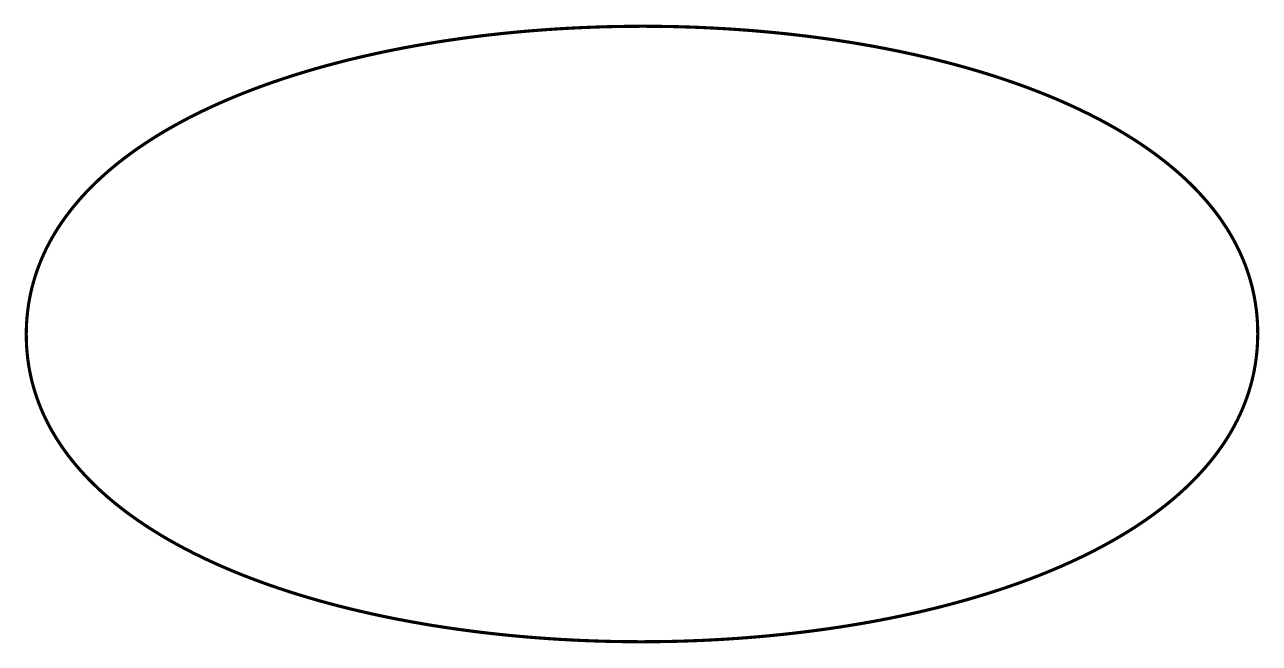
# Model space of a CAD drawing. Extents: x 0.05 to 3.99, y 0.05 to 2.02.
import ezdxf

# ---------------------------------------------------------------- set-up
doc = ezdxf.new("R2010")
doc.units = 0
doc.header["$LTSCALE"] = 0.166667
doc.layers.add('FOREGROUND', color=7, linetype='CONTINUOUS')

msp = doc.modelspace()

# ---------------------------------------------------------------- linework, layer by layer
at = {"layer": 'FOREGROUND', "linetype": 'CONTINUOUS', "const_width": 0.01}
msp.add_lwpolyline([(3.986664, 1.035), (3.986536, 1.048657), (3.986123, 1.062218), (3.985428, 1.075683), (3.984452, 1.089054), (3.983198, 1.102328), (3.981667, 1.115507), (3.979862, 1.128591), (3.977784, 1.141579), (3.975435, 1.154472), (3.972818, 1.167269), (3.969934, 1.179971), (3.966786, 1.192577), (3.963374, 1.205088), (3.959703, 1.217503), (3.955773, 1.229822), (3.951586, 1.242047), (3.947144, 1.254175), (3.94245, 1.266209), (3.937506, 1.278146), (3.932312, 1.289989), (3.926872, 1.301735), (3.921188, 1.313386), (3.91526, 1.324942), (3.909092, 1.336402), (3.902686, 1.347767), (3.896042, 1.359036), (3.889165, 1.37021), (3.882054, 1.381288), (3.874713, 1.392271), (3.867143, 1.403159), (3.859346, 1.41395), (3.851325, 1.424647), (3.843081, 1.435247), (3.834616, 1.445753), (3.825932, 1.456162), (3.817032, 1.466477), (3.807917, 1.476696), (3.79859, 1.486819), (3.789051, 1.496847), (3.779304, 1.506779), (3.76935, 1.516616), (3.759192, 1.526357), (3.74883, 1.536003), (3.738268, 1.545553), (3.727507, 1.555008), (3.71655, 1.564367), (3.705397, 1.573631), (3.694052, 1.5828), (3.682516, 1.591872), (3.670791, 1.60085), (3.65888, 1.609732), (3.646784, 1.618518), (3.634504, 1.627209), (3.622044, 1.635804), (3.609406, 1.644304), (3.59659, 1.652709), (3.5836, 1.661017), (3.570437, 1.669231), (3.557102, 1.677349), (3.5436, 1.685371), (3.52993, 1.693298), (3.516095, 1.701129), (3.502098, 1.708865), (3.48794, 1.716506), (3.473622, 1.72405), (3.459148, 1.7315), (3.444519, 1.738854), (3.429738, 1.746112), (3.414805, 1.753275), (3.399724, 1.760343), (3.384495, 1.767314), (3.369122, 1.774191), (3.353606, 1.780972), (3.337948, 1.787657), (3.322152, 1.794247), (3.306219, 1.800742), (3.290151, 1.80714), (3.273951, 1.813444), (3.257619, 1.819652), (3.241158, 1.825764), (3.224571, 1.831781), (3.207858, 1.837703), (3.191022, 1.843529), (3.174066, 1.849259), (3.156991, 1.854894), (3.139798, 1.860433), (3.122491, 1.865877), (3.10507, 1.871226), (3.087539, 1.876479), (3.069899, 1.881636), (3.052151, 1.886698), (3.034299, 1.891665), (3.016344, 1.896536), (2.998287, 1.901311), (2.980132, 1.905991), (2.961879, 1.910575), (2.943532, 1.915064), (2.925092, 1.919458), (2.90656, 1.923756), (2.88794, 1.927958), (2.869232, 1.932065), (2.850439, 1.936077), (2.831564, 1.939993), (2.812607, 1.943813), (2.793571, 1.947538), (2.774458, 1.951168), (2.75527, 1.954702), (2.736009, 1.95814), (2.716677, 1.961483), (2.697276, 1.964731), (2.677808, 1.967883), (2.658274, 1.970939), (2.638678, 1.9739), (2.61902, 1.976766), (2.599304, 1.979535), (2.57953, 1.98221), (2.559701, 1.984789), (2.539819, 1.987272), (2.519886, 1.98966), (2.499903, 1.991953), (2.479874, 1.99415), (2.459799, 1.996251), (2.439681, 1.998257), (2.419522, 2.000168), (2.399324, 2.001983), (2.379089, 2.003702), (2.358818, 2.005326), (2.338515, 2.006855), (2.31818, 2.008288), (2.297816, 2.009625), (2.277425, 2.010867), (2.257008, 2.012014), (2.236568, 2.013065), (2.216108, 2.01402), (2.195628, 2.01488), (2.17513, 2.015645), (2.154618, 2.016314), (2.134092, 2.016887), (2.113555, 2.017365), (2.093009, 2.017748), (2.072455, 2.018035), (2.051897, 2.018226), (2.031335, 2.018322), (2.010771, 2.018322), (1.990209, 2.018227), (1.969649, 2.018037), (1.949094, 2.017751), (1.928546, 2.017369), (1.908006, 2.016892), (1.887477, 2.01632), (1.866961, 2.015652), (1.846459, 2.014888), (1.825974, 2.014029), (1.805508, 2.013075), (1.785063, 2.012025), (1.76464, 2.010879), (1.744242, 2.009638), (1.723871, 2.008302), (1.703528, 2.006869), (1.683216, 2.005342), (1.662936, 2.003719), (1.642691, 2.002), (1.622483, 2.000186), (1.602314, 1.998277), (1.582185, 1.996272), (1.562098, 1.994171), (1.542057, 1.991975), (1.522062, 1.989684), (1.502115, 1.987296), (1.482219, 1.984814), (1.462376, 1.982236), (1.442588, 1.979562), (1.422856, 1.976793), (1.403182, 1.973929), (1.383569, 1.970969), (1.364019, 1.967913), (1.344533, 1.964762), (1.325114, 1.961515), (1.305764, 1.958173), (1.286484, 1.954736), (1.267276, 1.951203), (1.248143, 1.947574), (1.229087, 1.94385), (1.210109, 1.94003), (1.191212, 1.936115), (1.172397, 1.932105), (1.153667, 1.927998), (1.135023, 1.923797), (1.116467, 1.9195), (1.098003, 1.915107), (1.079631, 1.910619), (1.061353, 1.906035), (1.043172, 1.901356), (1.025089, 1.896582), (1.007106, 1.891712), (0.989227, 1.886746), (0.971451, 1.881685), (0.953782, 1.876528), (0.936222, 1.871276), (0.918772, 1.865928), (0.901435, 1.860485), (0.884211, 1.854947), (0.867105, 1.849312), (0.850117, 1.843583), (0.833249, 1.837758), (0.816504, 1.831837), (0.799883, 1.825821), (0.783388, 1.819709), (0.767022, 1.813502), (0.750786, 1.807199), (0.734683, 1.800801), (0.718714, 1.794307), (0.702882, 1.787718), (0.687188, 1.781033), (0.671634, 1.774253), (0.656222, 1.767378), (0.640955, 1.760406), (0.625835, 1.75334), (0.610863, 1.746177), (0.596041, 1.73892), (0.581371, 1.731566), (0.566856, 1.724118), (0.552497, 1.716574), (0.538296, 1.708934), (0.524256, 1.701199), (0.510378, 1.693368), (0.496665, 1.685442), (0.483117, 1.67742), (0.469739, 1.669303), (0.45653, 1.66109), (0.443494, 1.652781), (0.430631, 1.644378), (0.417946, 1.635878), (0.405438, 1.627284), (0.393111, 1.618593), (0.380966, 1.609808), (0.369005, 1.600926), (0.357231, 1.591949), (0.345645, 1.582877), (0.334249, 1.573709), (0.323045, 1.564446), (0.312036, 1.555087), (0.301223, 1.545633), (0.290608, 1.536083), (0.280193, 1.526438), (0.269981, 1.516697), (0.259972, 1.50686), (0.25017, 1.496929), (0.240576, 1.486901), (0.231193, 1.476778), (0.222021, 1.46656), (0.213064, 1.456246), (0.204323, 1.445837), (0.1958, 1.435332), (0.187498, 1.424731), (0.179417, 1.414035), (0.171561, 1.403244), (0.16393, 1.392357), (0.156528, 1.381375), (0.149357, 1.370297), (0.142417, 1.359123), (0.135711, 1.347854), (0.129242, 1.33649), (0.12301, 1.32503), (0.117019, 1.313475), (0.11127, 1.301824), (0.105765, 1.290077), (0.100506, 1.278235), (0.095496, 1.266298), (0.090735, 1.254265), (0.086226, 1.242136), (0.081972, 1.229912), (0.077974, 1.217593), (0.074233, 1.205178), (0.070753, 1.192667), (0.067535, 1.180061), (0.064581, 1.167359), (0.061893, 1.154562), (0.059473, 1.14167), (0.057323, 1.128682), (0.055445, 1.115598), (0.053841, 1.102419), (0.052513, 1.089145), (0.051464, 1.075774), (0.050694, 1.062309), (0.050206, 1.048748), (0.050003, 1.035091), (0.050003, 1.035091), (0.050128, 1.021434), (0.050538, 1.007873), (0.051231, 0.994408), (0.052204, 0.981037), (0.053456, 0.967763), (0.054985, 0.954584), (0.056788, 0.9415), (0.058864, 0.928512), (0.06121, 0.915619), (0.063825, 0.902821), (0.066706, 0.89012), (0.069852, 0.877513), (0.073261, 0.865002), (0.07693, 0.852587), (0.080858, 0.840267), (0.085043, 0.828043), (0.089482, 0.815914), (0.094174, 0.80388), (0.099116, 0.791943), (0.104307, 0.7801), (0.109745, 0.768353), (0.115428, 0.756702), (0.121353, 0.745146), (0.127519, 0.733685), (0.133923, 0.72232), (0.140564, 0.71105), (0.14744, 0.699876), (0.154549, 0.688798), (0.161888, 0.677815), (0.169456, 0.666927), (0.177251, 0.656135), (0.18527, 0.645438), (0.193512, 0.634837), (0.201975, 0.624331), (0.210656, 0.613921), (0.219555, 0.603606), (0.228668, 0.593387), (0.237994, 0.583263), (0.24753, 0.573235), (0.257275, 0.563302), (0.267227, 0.553465), (0.277384, 0.543723), (0.287744, 0.534077), (0.298304, 0.524526), (0.309063, 0.515071), (0.320019, 0.505711), (0.33117, 0.496447), (0.342513, 0.487278), (0.354047, 0.478204), (0.365771, 0.469227), (0.37768, 0.460344), (0.389775, 0.451557), (0.402053, 0.442866), (0.414511, 0.43427), (0.427148, 0.425769), (0.439962, 0.417364), (0.452951, 0.409055), (0.466113, 0.400841), (0.479445, 0.392723), (0.492947, 0.384699), (0.506615, 0.376772), (0.520448, 0.36894), (0.534444, 0.361203), (0.548601, 0.353562), (0.562917, 0.346017), (0.577389, 0.338567), (0.592017, 0.331212), (0.606797, 0.323953), (0.621729, 0.316789), (0.636809, 0.309721), (0.652036, 0.302749), (0.667408, 0.295872), (0.682923, 0.28909), (0.698579, 0.282404), (0.714374, 0.275813), (0.730305, 0.269318), (0.746372, 0.262918), (0.762572, 0.256614), (0.778902, 0.250405), (0.795362, 0.244292), (0.811948, 0.238275), (0.82866, 0.232352), (0.845494, 0.226526), (0.86245, 0.220794), (0.879524, 0.215159), (0.896716, 0.209618), (0.914022, 0.204174), (0.931441, 0.198824), (0.948972, 0.193571), (0.966611, 0.188412), (0.984358, 0.18335), (1.002209, 0.178382), (1.020163, 0.17351), (1.038219, 0.168734), (1.056373, 0.164053), (1.074625, 0.159468), (1.092972, 0.154978), (1.111411, 0.150584), (1.129942, 0.146285), (1.148562, 0.142082), (1.167268, 0.137974), (1.18606, 0.133962), (1.204935, 0.130045), (1.223891, 0.126223), (1.242926, 0.122498), (1.262038, 0.118867), (1.281226, 0.115332), (1.300486, 0.111893), (1.319818, 0.108549), (1.339218, 0.105301), (1.358686, 0.102148), (1.378219, 0.09909), (1.397815, 0.096129), (1.417472, 0.093262), (1.437188, 0.090491), (1.456961, 0.087816), (1.47679, 0.085236), (1.496671, 0.082752), (1.516604, 0.080363), (1.536586, 0.078069), (1.556615, 0.075871), (1.576689, 0.073769), (1.596807, 0.071762), (1.616965, 0.069851), (1.637163, 0.068035), (1.657398, 0.066314), (1.677668, 0.064689), (1.697972, 0.06316), (1.718306, 0.061726), (1.73867, 0.060388), (1.759061, 0.059145), (1.779477, 0.057997), (1.799917, 0.056945), (1.820378, 0.055989), (1.840857, 0.055128), (1.861355, 0.054363), (1.881867, 0.053693), (1.902393, 0.053118), (1.92293, 0.052639), (1.943476, 0.052256), (1.964029, 0.051968), (1.984588, 0.051775), (2.00515, 0.051679), (2.025713, 0.051677), (2.046276, 0.051771), (2.066835, 0.051961), (2.08739, 0.052246), (2.107939, 0.052626), (2.128479, 0.053102), (2.149008, 0.053674), (2.169524, 0.054341), (2.190026, 0.055104), (2.210511, 0.055962), (2.230977, 0.056915), (2.251423, 0.057964), (2.271846, 0.059109), (2.292244, 0.060349), (2.312616, 0.061685), (2.332959, 0.063116), (2.353271, 0.064642), (2.373551, 0.066265), (2.393796, 0.067982), (2.414004, 0.069795), (2.434174, 0.071704), (2.454304, 0.073708), (2.47439, 0.075808), (2.494432, 0.078003), (2.514428, 0.080293), (2.534375, 0.08268), (2.554271, 0.085161), (2.574115, 0.087738), (2.593904, 0.090411), (2.613636, 0.093179), (2.63331, 0.096043), (2.652924, 0.099002), (2.672475, 0.102057), (2.691961, 0.105207), (2.711381, 0.108452), (2.730732, 0.111794), (2.750012, 0.11523), (2.769221, 0.118763), (2.788354, 0.12239), (2.807411, 0.126113), (2.82639, 0.129932), (2.845288, 0.133846), (2.864103, 0.137856), (2.882834, 0.141961), (2.901479, 0.146162), (2.920035, 0.150458), (2.938501, 0.15485), (2.956874, 0.159337), (2.975152, 0.16392), (2.993334, 0.168598), (3.011418, 0.173372), (3.029401, 0.178242), (3.047282, 0.183206), (3.065058, 0.188267), (3.082728, 0.193422), (3.100289, 0.198674), (3.11774, 0.204021), (3.135079, 0.209463), (3.152303, 0.215001), (3.169411, 0.220634), (3.1864, 0.226363), (3.203269, 0.232187), (3.220015, 0.238107), (3.236637, 0.244123), (3.253133, 0.250234), (3.2695, 0.25644), (3.285737, 0.262742), (3.301841, 0.269139), (3.317812, 0.275632), (3.333645, 0.282221), (3.349341, 0.288905), (3.364896, 0.295684), (3.380308, 0.302559), (3.395576, 0.30953), (3.410698, 0.316596), (3.425672, 0.323757), (3.440495, 0.331014), (3.455166, 0.338367), (3.469683, 0.345815), (3.484043, 0.353359), (3.498245, 0.360998), (3.512287, 0.368732), (3.526166, 0.376562), (3.539881, 0.384488), (3.55343, 0.392509), (3.56681, 0.400626), (3.58002, 0.408838), (3.593058, 0.417146), (3.605922, 0.425549), (3.618609, 0.434047), (3.631118, 0.442642), (3.643447, 0.451331), (3.655594, 0.460117), (3.667556, 0.468997), (3.679332, 0.477974), (3.69092, 0.487045), (3.702318, 0.496213), (3.713523, 0.505475), (3.724534, 0.514834), (3.735349, 0.524288), (3.745966, 0.533837), (3.756382, 0.543482), (3.766596, 0.553222), (3.776607, 0.563058), (3.78641, 0.57299), (3.796006, 0.583016), (3.805392, 0.593139), (3.814565, 0.603357), (3.823524, 0.61367), (3.832267, 0.624079), (3.840792, 0.634584), (3.849097, 0.645184), (3.857179, 0.655879), (3.865037, 0.66667), (3.87267, 0.677557), (3.880074, 0.688539), (3.887248, 0.699617), (3.89419, 0.71079), (3.900897, 0.722058), (3.907369, 0.733423), (3.913602, 0.744882), (3.919596, 0.756437), (3.925347, 0.768088), (3.930854, 0.779834), (3.936115, 0.791676), (3.941128, 0.803613), (3.945891, 0.815646), (3.950402, 0.827774), (3.954658, 0.839998), (3.958659, 0.852318), (3.962402, 0.864732), (3.965884, 0.877243), (3.969105, 0.889849), (3.972061, 0.90255), (3.974751, 0.915347), (3.977174, 0.928239), (3.979326, 0.941227), (3.981206, 0.954311), (3.982813, 0.96749), (3.984143, 0.980764), (3.985195, 0.994135), (3.985967, 1.0076), (3.986458, 1.021161), (3.986664, 1.034818)], close=True, dxfattribs=at)

doc.saveas('drawing.dxf')
